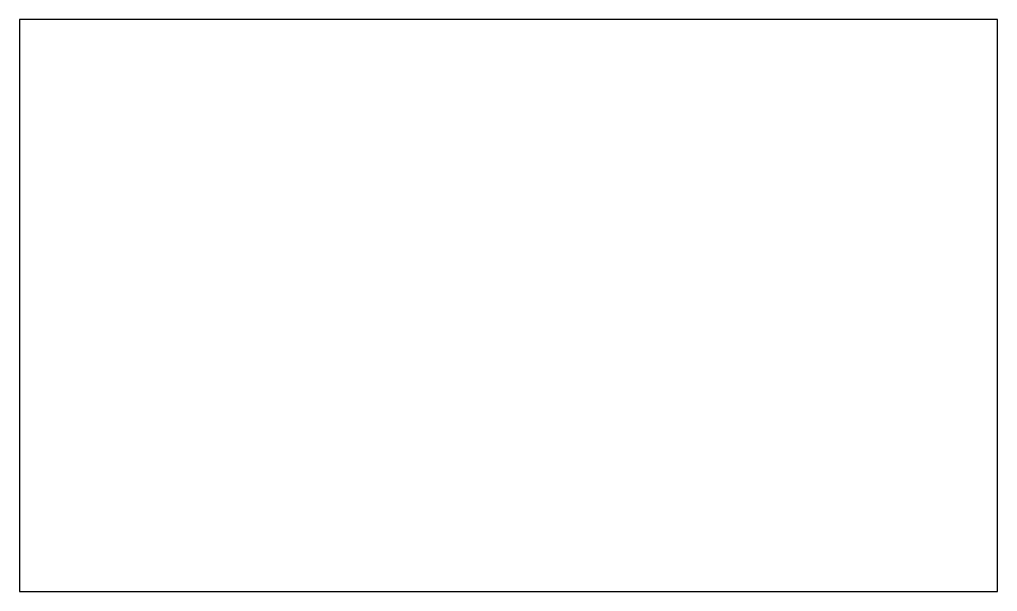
# Model space of a CAD drawing. Extents: x 37.1 to 131.1, y 145 to 200.
import ezdxf

# ---------------------------------------------------------------- set-up
doc = ezdxf.new("R2010")
doc.units = 0
doc.layers.add('outline', color=7, linetype='CONTINUOUS')

msp = doc.modelspace()

# ---------------------------------------------------------------- linework, layer by layer
at = {"layer": 'outline', "color": 7}
for p, q in [((37.087844, 199.999999), (37.087844, 144.999999)), ((131.087845, 199.999999), (37.087844, 199.999999)), ((131.087845, 144.999999), (131.087845, 199.999999)), ((37.087844, 144.999999), (131.087845, 144.999999))]:
    msp.add_line(p, q, dxfattribs=at)

doc.saveas('drawing.dxf')
